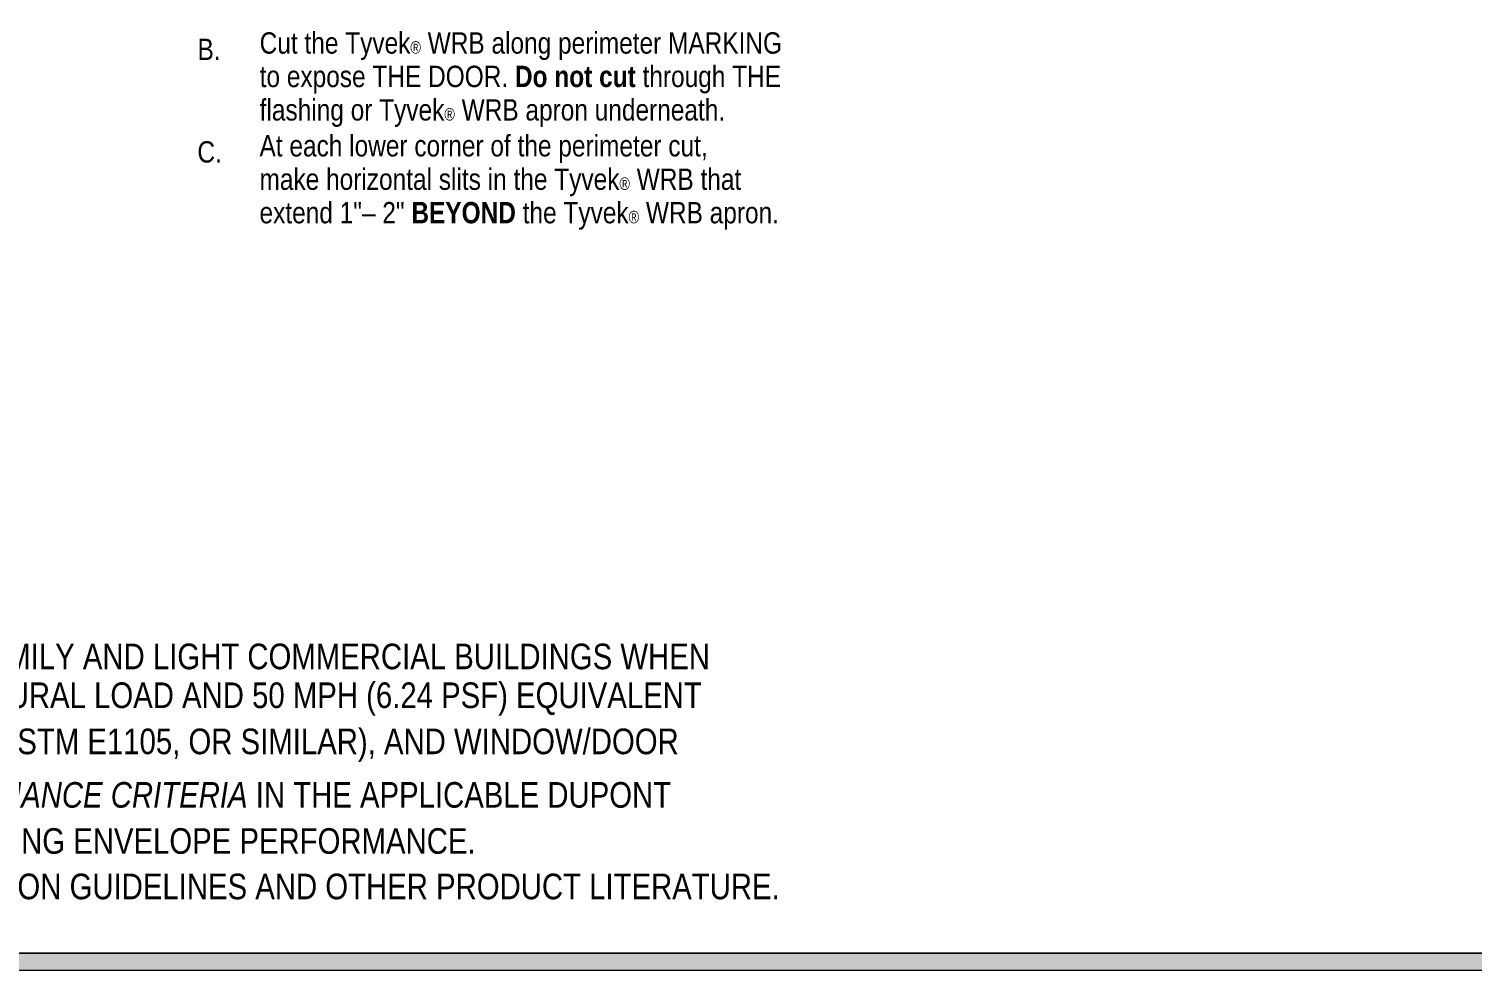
# Model space of a CAD drawing. Header units: inches. Extents: x -20.7 to 75.7, y -15.1 to 19.1.
# Drawn here: x 41.1 to 51.67, y -15.13 to -8.24 of the extents above; entities that cross this region are included whole.
import ezdxf

# ---------------------------------------------------------------- set-up
doc = ezdxf.new("R2010")
doc.units = ezdxf.units.IN
doc.header["$MEASUREMENT"] = 0
doc.layers.add('.ATI-TEXT', color=7, linetype='Continuous', lineweight=0)
doc.layers.add('G-ANNO-TTLB', color=7, linetype='Continuous', lineweight=0)

# ---------------------------------------------------------------- blocks, each defined once
blk = doc.blocks.new('Block_413')
at = {"layer": '.ATI-TEXT', "char_height": 0.2, "attachment_point": 7}
for s, insert in [('\\C18;\\c0;\\FArial Narrow|b0|i0|c1;\\H0.156250;\\W1.000000;B.', (42.335, -8.468)), ('\\C18;\\c0;\\FArial Narrow|b0|i0|c1;\\H0.156250;\\W1.000000;Cut the Tyvek\\H0.091094;®\\H0.156250; WRB along perimeter MARKING ', (42.79, -8.468)), ('\\C18;\\c0;\\FArial Narrow|b0|i0|c1;\\H0.156250;\\W1.000000;to expose THE DOOR. \\FArial Narrow Bold|b1|i0|c1;Do not cut \\FArial Narrow|b0|i0|c1;through THE', (42.79, -8.713)), ('\\C18;\\c0;\\FArial Narrow|b0|i0|c1;\\H0.156250;\\W1.000000;flashing or Tyvek\\H0.091094;®\\H0.156250; WRB apron underneath. ', (42.79, -8.958))]:
    blk.add_mtext(s, dxfattribs=dict(at, insert=insert))
blk = doc.blocks.new('Block_414')
at = {"layer": '.ATI-TEXT', "char_height": 0.2, "attachment_point": 7}
for s, insert in [('\\C18;\\c0;\\FArial Narrow|b0|i0|c1;\\H0.156250;\\W1.000000;C.', (42.334, -9.221)), ('\\C18;\\c0;\\FArial Narrow|b0|i0|c1;\\H0.156250;\\W1.000000;At each lower corner of the perimeter cut, ', (42.789, -9.221)), ('\\C18;\\c0;\\FArial Narrow|b0|i0|c1;\\H0.156250;\\W1.000000;make horizontal slits in the Tyvek\\H0.091094;®\\H0.156250; WRB that', (42.789, -9.466)), ('\\C18;\\c0;\\FArial Narrow|b0|i0|c1;\\H0.156250;\\W1.000000;extend 1"– 2" \\FArial Narrow Bold|b1|i0|c1;BEYOND\\FArial Narrow|b0|i0|c1; the Tyvek\\H0.091094;®\\H0.156250; WRB apron.\\FArial Narrow Bold|b1|i0|c1; ', (42.789, -9.711))]:
    blk.add_mtext(s, dxfattribs=dict(at, insert=insert))
blk = doc.blocks.new('Block_428')
at = {"layer": '.ATI-TEXT', "char_height": 0.2, "attachment_point": 7}
for s, insert in [('\\C18;\\c0;\\FArial Narrow|b0|i0|c1;\\H0.187500;\\W1.000000;INSTALLATION IS APPLICABLE FOR SINGLE-FAMILY RESIDENTIAL & WOOD-FRAMED MULITI-FAMILY AND LIGHT COMMERCIAL BUILDINGS WHEN ', (31.053, -12.933)), ('\\C18;\\c0;\\FArial Narrow|b0|i0|c1;\\H0.187500;\\W1.000000;PERFORMANCE REQUIREMENTS DO NOT EXCEED ASTM E1677 (65 MPH EQUIVALENT STRUCTURAL LOAD AND 50 MPH (6.24 PSF) EQUIVALENT', (31.053, -13.271)), ('\\C18;\\c0;\\FArial Narrow|b0|i0|c1;\\H0.187500;\\W1.000000;WIND-DRIVEN RAIN WATER INFILTRATION WHEN TESTED IN ACCORDANCE WITH ASTM E331, ASTM E1105, OR SIMILAR), AND WINDOW/DOOR', (31.053, -13.609)), ('\\C18;\\c0;\\FArial Narrow|b0|i0|c1;\\H0.187500;\\W1.000000;DESIGN RATINGS THAT DO NOT EXCEED DP45. SEE \\FArial Narrow Italic|b0|i1|c1;APPLICABLE STRUCTURES AND PERFORMANCE CRITERIA \\FArial Narrow|b0|i0|c1;IN THE APPLICABLE DUPONT', (31.056, -13.947)), ('\\C18;\\c0;\\FArial Narrow|b0|i0|c1;\\H0.187500;\\W1.000000;INSTALLATION GUIDELINE FOR MORE INFORMATION REGARDING BUILDING TYPES AND BUILDING ENVELOPE PERFORMANCE.  ', (31.055, -14.285)), ('\\C18;\\c0;\\FArial Narrow|b0|i0|c1;\\H0.187500;\\W1.000000;ALWAYS CHECK \\L\\C160;\\c16730368;BUILDING.DUPON\\l\\LT\\l\\L.COM\\l\\C18;\\c0; FOR THE LATEST VERSIONS OF DUPONT INSTALLATION GUIDELINES AND OTHER PRODUCT LITERATURE.', (31.076, -14.618))]:
    blk.add_mtext(s, dxfattribs=dict(at, insert=insert))

msp = doc.modelspace()

# ---------------------------------------------------------------- hatches: boundary and pattern name
at = {"layer": 'G-ANNO-TTLB', "true_color": 0xb9529f, "transparency": 33554687}
h = msp.add_hatch(color=233, dxfattribs=at)
edge = h.paths.add_edge_path()
edge.add_spline(control_points=[(71.227, -15.135), (71.227, -15.135), (30.527, -15.135), (30.527, -15.135), (30.527, -15.135), (30.527, 19.001), (30.527, 19.001), (30.527, 19.001), (71.227, 19.001), (71.227, 19.001), (71.227, 19.001), (71.227, -15.135), (71.227, -15.135)], knot_values=[0, 0, 0, 0, 1, 1, 1, 2, 2, 2, 3, 3, 3, 4, 4, 4, 4], degree=3, periodic=0)
edge = h.paths.add_edge_path()
edge.add_spline(control_points=[(30.652, 18.876), (30.652, 18.876), (30.652, -15.01), (30.652, -15.01), (30.652, -15.01), (71.102, -15.01), (71.102, -15.01), (71.102, -15.01), (71.102, 18.876), (71.102, 18.876), (71.102, 18.876), (30.652, 18.876), (30.652, 18.876)], knot_values=[0, 0, 0, 0, 1, 1, 1, 2, 2, 2, 3, 3, 3, 4, 4, 4, 4], degree=3, periodic=0)
edge.add_line((30.652, 18.876), (30.652, 18.876))

# ---------------------------------------------------------------- linework, layer by layer
at = {"layer": 'G-ANNO-TTLB', "color": 233, "lineweight": 9, "true_color": 0xb9529f}
for p, q in [((30.652, -15.01), (71.102, -15.01)), ((71.102, -15.01), (30.652, -15.01)), ((30.527, -15.135), (71.227, -15.135))]:
    msp.add_line(p, q, dxfattribs=at)
at = {"layer": 'G-ANNO-TTLB'}
for points in [[(71.227, -15.135), (71.227, -15.135), (30.527, -15.135), (30.527, -15.135), (30.527, -15.135), (30.527, 19.001), (30.527, 19.001), (30.527, 19.001), (71.227, 19.001), (71.227, 19.001), (71.227, 19.001), (71.227, -15.135), (71.227, -15.135)], [(30.652, 18.876), (30.652, 18.876), (30.652, -15.01), (30.652, -15.01), (30.652, -15.01), (71.102, -15.01), (71.102, -15.01), (71.102, -15.01), (71.102, 18.876), (71.102, 18.876), (71.102, 18.876), (30.652, 18.876), (30.652, 18.876)]]:
    msp.add_open_spline(points, degree=3, knots=[0, 0, 0, 0, 1, 1, 1, 2, 2, 2, 3, 3, 3, 4, 4, 4, 4], dxfattribs=at)

# ---------------------------------------------------------------- block references
at = {"layer": '.ATI-TEXT'}
for name in ['Block_413', 'Block_414', 'Block_428']:
    msp.add_blockref(name, (0, 0), dxfattribs=at)

doc.saveas('drawing.dxf')
